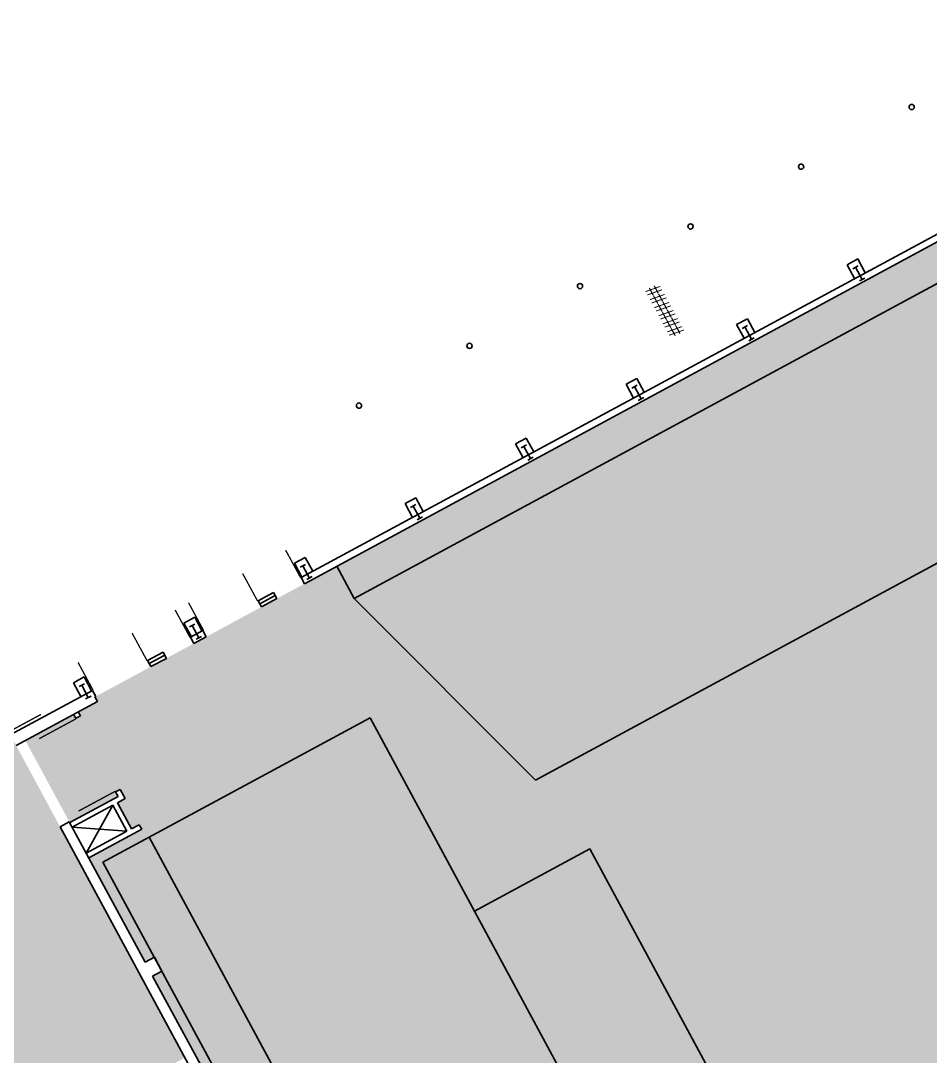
# Model space of a CAD drawing. Header units: inches. Extents: x 69218424 to 69222728, y 27664699 to 27668276.
# Drawn here: x 69220205 to 69221247, y 27667068 to 27668255 of the extents above; entities that cross this region are included whole.
import ezdxf
from ezdxf.enums import TextEntityAlignment as Align

# ---------------------------------------------------------------- set-up
doc = ezdxf.new("R2010")
doc.units = ezdxf.units.IN
doc.header["$LTSCALE"] = 240
doc.header["$MEASUREMENT"] = 0
doc.layers.get('0').update_dxf_attribs({"linetype": 'CONTINUOUS'})
for name, color, linetype in [('A-COLS', 5, 'CONTINUOUS'), ('A-DOOR', 2, 'CONTINUOUS'), ('A-FLOR', 3, 'CONTINUOUS'), ('A-GLAZ', 1, 'CONTINUOUS'), ('A-WALL', 5, 'CONTINUOUS'), ('AREA-TEXT', 3, 'CONTINUOUS'), ('Rooms-Category-Color', 7, 'CONTINUOUS'), ('Rooms-College-Color', 7, 'CONTINUOUS'), ('Rooms-Department-Color', 7, 'CONTINUOUS'), ('Rooms-Division-Color', 7, 'CONTINUOUS')]:
    doc.layers.add(name, color=color, linetype=linetype)
doc.styles.add('CP_AREA', font='arial.ttf', dxfattribs={"height": 15})

# ---------------------------------------------------------------- blocks, each defined once
blk = doc.blocks.new('COL1')
for p, q in [((-0.5, 0.5), (0.5, 0.5)), ((0, 0.5), (0, -0.5)), ((-0.5, -0.5), (0.5, -0.5))]:
    blk.add_line(p, q)

msp = doc.modelspace()

# ---------------------------------------------------------------- hatches: boundary and pattern name
at = {"layer": 'Rooms-Category-Color', "true_color": 0xfbafa2}
msp.add_hatch(color=21, dxfattribs=at).paths.add_polyline_path([(69220670.1, 27667685.4), (69220290, 27667480), (69220292.9, 27667474.7), (69220270.9, 27667462.9), (69220273.3, 27667458.5), (69220268, 27667455.6), (69220265.6, 27667460), (69220210.2, 27667430.1), (69220261.1, 27667335.9), (69220316.5, 27667365.9), (69220313.6, 27667371.2), (69220318.9, 27667374), (69220324.6, 27667363.5), (69220315.8, 27667358.7), (69220332, 27667328.8), (69220340.8, 27667333.5), (69220343.6, 27667328.3), (69220282.9, 27667295.5), (69220347.6, 27667175.8), (69220358.1, 27667181.5), (69220366.7, 27667165.7), (69220356.1, 27667160), (69220484.5, 27666922.4), (69220495.1, 27666928.1), (69220503.6, 27666912.3), (69220493.1, 27666906.6), (69220621.4, 27666669.1), (69220632, 27666674.8), (69220640.5, 27666658.9), (69220630, 27666653.2), (69220758.3, 27666415.7), (69220768.9, 27666421.4), (69220777.4, 27666405.6), (69220766.9, 27666399.9), (69220895.2, 27666162.3), (69220905.8, 27666168), (69220914.4, 27666152.2), (69220903.8, 27666146.5), (69221032.2, 27665908.9), (69221042.7, 27665914.6), (69221051.3, 27665898.8), (69221040.7, 27665893.1), (69221105.4, 27665773.5), (69221166.1, 27665806.3), (69221168.9, 27665801), (69221160.1, 27665796.2), (69221176.3, 27665766.3), (69221185.1, 27665771.1), (69221190.8, 27665760.5), (69221185.5, 27665757.7), (69221182.7, 27665762.9), (69221127.2, 27665733), (69221179.1, 27665637.1), (69221234.5, 27665667), (69221231.2, 27665673.2), (69221236.4, 27665676.1), (69221239.8, 27665669.9), (69221255.6, 27665678.5), (69221257.5, 27665674.9), (69221263.7, 27665678.3), (69222011.5, 27666082.4), (69222644.9, 27666424.6), (69222642.5, 27666429), (69222704.1, 27666462.3), (69221735.2, 27668255.3), (69221673.7, 27668222), (69221671.3, 27668226.4), (69221291.2, 27668021)])
at = {"layer": 'Rooms-Category-Color', "true_color": 0xadadad}
msp.add_hatch(color=253, dxfattribs=at).paths.add_polyline_path([(69220199.6, 27667424.4), (69220193, 27667436.7), (69220137.6, 27667406.7), (69220144.2, 27667394.4), (69219786.1, 27667200.9), (69219899.3, 27666991.5), (69219979.2, 27666843.7), (69220082.1, 27666899.4), (69220097.9, 27666907.9), (69220098.4, 27666907), (69220393.1, 27667066.3)])
at = {"layer": 'Rooms-College-Color', "true_color": 0xffff64}
for points in [[(69220670.1, 27667685.4), (69220290, 27667480), (69220292.9, 27667474.7), (69220270.9, 27667462.9), (69220273.3, 27667458.5), (69220268, 27667455.6), (69220265.6, 27667460), (69220210.2, 27667430.1), (69220261.1, 27667335.9), (69220316.5, 27667365.9), (69220313.6, 27667371.2), (69220318.9, 27667374), (69220324.6, 27667363.5), (69220315.8, 27667358.7), (69220332, 27667328.8), (69220340.8, 27667333.5), (69220343.6, 27667328.3), (69220282.9, 27667295.5), (69220347.6, 27667175.8), (69220358.1, 27667181.5), (69220366.7, 27667165.7), (69220356.1, 27667160), (69220484.5, 27666922.4), (69220495.1, 27666928.1), (69220503.6, 27666912.3), (69220493.1, 27666906.6), (69220621.4, 27666669.1), (69220632, 27666674.8), (69220640.5, 27666658.9), (69220630, 27666653.2), (69220758.3, 27666415.7), (69220768.9, 27666421.4), (69220777.4, 27666405.6), (69220766.9, 27666399.9), (69220895.2, 27666162.3), (69220905.8, 27666168), (69220914.4, 27666152.2), (69220903.8, 27666146.5), (69221032.2, 27665908.9), (69221042.7, 27665914.6), (69221051.3, 27665898.8), (69221040.7, 27665893.1), (69221105.4, 27665773.5), (69221166.1, 27665806.3), (69221168.9, 27665801), (69221160.1, 27665796.2), (69221176.3, 27665766.3), (69221185.1, 27665771.1), (69221190.8, 27665760.5), (69221185.5, 27665757.7), (69221182.7, 27665762.9), (69221127.2, 27665733), (69221179.1, 27665637.1), (69221234.5, 27665667), (69221231.2, 27665673.2), (69221236.4, 27665676.1), (69221239.8, 27665669.9), (69221255.6, 27665678.5), (69221257.5, 27665674.9), (69221263.7, 27665678.3), (69222011.5, 27666082.4), (69222644.9, 27666424.6), (69222642.5, 27666429), (69222704.1, 27666462.3), (69221735.2, 27668255.3), (69221673.7, 27668222), (69221671.3, 27668226.4), (69221291.2, 27668021)], [(69220199.6, 27667424.4), (69220193, 27667436.7), (69220137.6, 27667406.7), (69220144.2, 27667394.4), (69219786.1, 27667200.9), (69219899.3, 27666991.5), (69219979.2, 27666843.7), (69220082.1, 27666899.4), (69220097.9, 27666907.9), (69220098.4, 27666907), (69220393.1, 27667066.3)]]:
    msp.add_hatch(color=51, dxfattribs=at).paths.add_polyline_path(points)
at = {"layer": 'Rooms-Department-Color', "true_color": 0x604aed}
msp.add_hatch(color=173, dxfattribs=at).paths.add_polyline_path([(69220670.1, 27667685.4), (69220290, 27667480), (69220292.9, 27667474.7), (69220270.9, 27667462.9), (69220273.3, 27667458.5), (69220268, 27667455.6), (69220265.6, 27667460), (69220210.2, 27667430.1), (69220261.1, 27667335.9), (69220316.5, 27667365.9), (69220313.6, 27667371.2), (69220318.9, 27667374), (69220324.6, 27667363.5), (69220315.8, 27667358.7), (69220332, 27667328.8), (69220340.8, 27667333.5), (69220343.6, 27667328.3), (69220282.9, 27667295.5), (69220347.6, 27667175.8), (69220358.1, 27667181.5), (69220366.7, 27667165.7), (69220356.1, 27667160), (69220484.5, 27666922.4), (69220495.1, 27666928.1), (69220503.6, 27666912.3), (69220493.1, 27666906.6), (69220621.4, 27666669.1), (69220632, 27666674.8), (69220640.5, 27666658.9), (69220630, 27666653.2), (69220758.3, 27666415.7), (69220768.9, 27666421.4), (69220777.4, 27666405.6), (69220766.9, 27666399.9), (69220895.2, 27666162.3), (69220905.8, 27666168), (69220914.4, 27666152.2), (69220903.8, 27666146.5), (69221032.2, 27665908.9), (69221042.7, 27665914.6), (69221051.3, 27665898.8), (69221040.7, 27665893.1), (69221105.4, 27665773.5), (69221166.1, 27665806.3), (69221168.9, 27665801), (69221160.1, 27665796.2), (69221176.3, 27665766.3), (69221185.1, 27665771.1), (69221190.8, 27665760.5), (69221185.5, 27665757.7), (69221182.7, 27665762.9), (69221127.2, 27665733), (69221179.1, 27665637.1), (69221234.5, 27665667), (69221231.2, 27665673.2), (69221236.4, 27665676.1), (69221239.8, 27665669.9), (69221255.6, 27665678.5), (69221257.5, 27665674.9), (69221263.7, 27665678.3), (69222011.5, 27666082.4), (69222644.9, 27666424.6), (69222642.5, 27666429), (69222704.1, 27666462.3), (69221735.2, 27668255.3), (69221673.7, 27668222), (69221671.3, 27668226.4), (69221291.2, 27668021)])
at = {"layer": 'Rooms-Department-Color', "true_color": 0xacacac}
msp.add_hatch(color=253, dxfattribs=at).paths.add_polyline_path([(69220199.6, 27667424.4), (69220193, 27667436.7), (69220137.6, 27667406.7), (69220144.2, 27667394.4), (69219786.1, 27667200.9), (69219899.3, 27666991.5), (69219979.2, 27666843.7), (69220082.1, 27666899.4), (69220097.9, 27666907.9), (69220098.4, 27666907), (69220393.1, 27667066.3)])
at = {"layer": 'Rooms-Division-Color', "true_color": 0x604aed}
msp.add_hatch(color=173, dxfattribs=at).paths.add_polyline_path([(69220670.1, 27667685.4), (69220290, 27667480), (69220292.9, 27667474.7), (69220270.9, 27667462.9), (69220273.3, 27667458.5), (69220268, 27667455.6), (69220265.6, 27667460), (69220210.2, 27667430.1), (69220261.1, 27667335.9), (69220316.5, 27667365.9), (69220313.6, 27667371.2), (69220318.9, 27667374), (69220324.6, 27667363.5), (69220315.8, 27667358.7), (69220332, 27667328.8), (69220340.8, 27667333.5), (69220343.6, 27667328.3), (69220282.9, 27667295.5), (69220347.6, 27667175.8), (69220358.1, 27667181.5), (69220366.7, 27667165.7), (69220356.1, 27667160), (69220484.5, 27666922.4), (69220495.1, 27666928.1), (69220503.6, 27666912.3), (69220493.1, 27666906.6), (69220621.4, 27666669.1), (69220632, 27666674.8), (69220640.5, 27666658.9), (69220630, 27666653.2), (69220758.3, 27666415.7), (69220768.9, 27666421.4), (69220777.4, 27666405.6), (69220766.9, 27666399.9), (69220895.2, 27666162.3), (69220905.8, 27666168), (69220914.4, 27666152.2), (69220903.8, 27666146.5), (69221032.2, 27665908.9), (69221042.7, 27665914.6), (69221051.3, 27665898.8), (69221040.7, 27665893.1), (69221105.4, 27665773.5), (69221166.1, 27665806.3), (69221168.9, 27665801), (69221160.1, 27665796.2), (69221176.3, 27665766.3), (69221185.1, 27665771.1), (69221190.8, 27665760.5), (69221185.5, 27665757.7), (69221182.7, 27665762.9), (69221127.2, 27665733), (69221179.1, 27665637.1), (69221234.5, 27665667), (69221231.2, 27665673.2), (69221236.4, 27665676.1), (69221239.8, 27665669.9), (69221255.6, 27665678.5), (69221257.5, 27665674.9), (69221263.7, 27665678.3), (69222011.5, 27666082.4), (69222644.9, 27666424.6), (69222642.5, 27666429), (69222704.1, 27666462.3), (69221735.2, 27668255.3), (69221673.7, 27668222), (69221671.3, 27668226.4), (69221291.2, 27668021)])
at = {"layer": 'Rooms-Division-Color', "true_color": 0xadadad}
msp.add_hatch(color=253, dxfattribs=at).paths.add_polyline_path([(69220199.6, 27667424.4), (69220193, 27667436.7), (69220137.6, 27667406.7), (69220144.2, 27667394.4), (69219786.1, 27667200.9), (69219899.3, 27666991.5), (69219979.2, 27666843.7), (69220082.1, 27666899.4), (69220097.9, 27666907.9), (69220098.4, 27666907), (69220393.1, 27667066.3)])

# ---------------------------------------------------------------- linework, layer by layer
at = {"layer": 'A-DOOR'}
for points in [[(69220525.8, 27667616.5, 1.5, 1.5, 0), (69220508.6, 27667648.2, 0, 0, 0), (69220509.3, 27667648.5, 0, 0, 0.414214), (69220494.7, 27667599.7, 0, 0, 0.414214)], [(69220476.4, 27667589.9, 1.5, 1.5, 0), (69220459.3, 27667621.5, 0, 0, 0), (69220460, 27667621.9, 0, 0, 0.414214), (69220445.4, 27667573.1, 0, 0, 0.414214)], [(69220414.4, 27667556.3, 1.5, 1.5, 0), (69220397.3, 27667588, 0, 0, 0), (69220396.7, 27667587.7, 0, 0, -0.414214), (69220445.4, 27667573.1, 0, 0, -0.414214)], [(69220399.1, 27667548, 1.5, 1.5, 0), (69220381.9, 27667579.7, 0, 0, 0), (69220382.6, 27667580.1, 0, 0, 0.414214), (69220368.1, 27667531.3, 0, 0, 0.414214)], [(69220349.8, 27667521.4, 1.5, 1.5, 0), (69220332.6, 27667553.1, 0, 0, 0), (69220333.3, 27667553.4, 0, 0, 0.414214), (69220318.8, 27667504.6, 0, 0, 0.414214)], [(69220287.7, 27667487.9, 1.5, 1.5, 0), (69220270.6, 27667519.6, 0, 0, 0), (69220270, 27667519.2, 0, 0, -0.414214), (69220318.8, 27667504.6, 0, 0, -0.414214)], [(69220196.4, 27667442.8, 1.5, 1.5, 0), (69220228.1, 27667459.9, 0, 0, 0), (69220228.5, 27667459.2, 0, 0, 0.414214), (69220179.7, 27667473.8, 0, 0, 0.414214)], [(69220268.4, 27667455, 1.5, 1.5, 0), (69220226.1, 27667432.1, 0, 0, 0), (69220225.8, 27667432.8, 0, 0, 0.414214), (69220290.8, 27667413.4, 0, 0, 0.414214)], [(69220313.3, 27667371.8, 1.5, 1.5, 0), (69220271, 27667349, 0, 0, 0), (69220271.4, 27667348.3, 0, 0, -0.414214), (69220290.8, 27667413.4, 0, 0, -0.414214)]]:
    msp.add_lwpolyline(points, format="xyseb", dxfattribs=at)
at = {"layer": 'A-FLOR'}
for p, q in [((69220587.2, 27667592.8), (69221389.5, 27668026.4)), ((69221122.4, 27667561.5), (69221449.7, 27667738.4)), ((69220587.2, 27667592.8), (69220567.2, 27667629.8)), ((69220795.1, 27667384.7), (69220587.2, 27667592.8)), ((69220299.2, 27667290.6), (69220605.3, 27667456)), ((69221416.4, 27665955.2), (69220605.3, 27667456)), ((69220310.5, 27667355.8), (69220280.1, 27667300.7)), ((69220263.9, 27667330.6), (69220326.7, 27667325.9)), ((69221163, 27665818.2), (69220352, 27667319.1)), ((69220725.2, 27667234.3), (69220857.1, 27667305.7)), ((69221428.6, 27666248.2), (69220857.1, 27667305.7)), ((69221110.2, 27665789.7), (69220299.2, 27667290.6))]:
    msp.add_line(p, q, dxfattribs=at)
msp.add_lwpolyline([(69221122.4, 27667561.5), (69220795.1, 27667384.7)], dxfattribs=at)
at = {"layer": 'A-GLAZ'}
for p, q in [((69220494.7, 27667599.7), (69220477.1, 27667590.2)), ((69220479, 27667586.7), (69220496.6, 27667596.2)), ((69220480.9, 27667583.2), (69220498.5, 27667592.7)), ((69220368.1, 27667531.3), (69220350.4, 27667521.8)), ((69220352.3, 27667518.2), (69220370, 27667527.8)), ((69220354.2, 27667514.7), (69220371.9, 27667524.2))]:
    msp.add_line(p, q, dxfattribs=at)
at = {"layer": 'A-WALL'}
for p, q in [((69220530.2, 27667609.8), (69221385.3, 27668071.9)), ((69221287.4, 27668028.1), (69220526.4, 27667616.9)), ((69221152.2, 27667975.5), (69221164.5, 27667982.1)), ((69221160.7, 27667959.6), (69221152.2, 27667975.5)), ((69221173, 27667966.3), (69221164.5, 27667982.1)), ((69221025.5, 27667907), (69221037.8, 27667913.6)), ((69221034, 27667891.2), (69221025.5, 27667907)), ((69221046.4, 27667897.8), (69221037.8, 27667913.6)), ((69220898.8, 27667838.5), (69220911.1, 27667845.2)), ((69220919.7, 27667829.4), (69220911.1, 27667845.2)), ((69220907.4, 27667822.7), (69220898.8, 27667838.5)), ((69220772.1, 27667770.1), (69220784.4, 27667776.7)), ((69220793, 27667760.9), (69220784.4, 27667776.7)), ((69220780.7, 27667754.2), (69220772.1, 27667770.1)), ((69220645.4, 27667701.6), (69220657.7, 27667708.3)), ((69220654, 27667685.8), (69220645.4, 27667701.6)), ((69220666.3, 27667692.4), (69220657.7, 27667708.3)), ((69220518.7, 27667633.2), (69220531, 27667639.8)), ((69220527.3, 27667617.3), (69220518.7, 27667633.2)), ((69220539.6, 27667624), (69220531, 27667639.8)), ((69220530.2, 27667609.8), (69220526.4, 27667616.9)), ((69220498.5, 27667592.7), (69220494.7, 27667599.7)), ((69220480.9, 27667583.2), (69220477.1, 27667590.2)), ((69220392, 27667564.7), (69220404.4, 27667571.4)), ((69220412.9, 27667555.5), (69220404.4, 27667571.4)), ((69220400.6, 27667548.9), (69220392, 27667564.7)), ((69220413.8, 27667556), (69220399.7, 27667548.4)), ((69220403.5, 27667541.4), (69220399.7, 27667548.4)), ((69220403.5, 27667541.4), (69220399.7, 27667548.4)), ((69220403.5, 27667541.4), (69220417.6, 27667548.9)), ((69220417.6, 27667548.9), (69220413.8, 27667556)), ((69220371.9, 27667524.2), (69220368.1, 27667531.3)), ((69220354.2, 27667514.7), (69220350.4, 27667521.8)), ((69220265.4, 27667496.2), (69220277.7, 27667502.9)), ((69220286.2, 27667487.1), (69220277.7, 27667502.9)), ((69220286.2, 27667487.1), (69220277.7, 27667502.9)), ((69220287.1, 27667487.5), (69220193, 27667436.7)), ((69220273.9, 27667480.4), (69220265.4, 27667496.2)), ((69220290.9, 27667480.5), (69220287.1, 27667487.5)), ((69220290, 27667480), (69220290.9, 27667480.5)), ((69220290, 27667480), (69220292.9, 27667474.7)), ((69220199.6, 27667424.4), (69220292.9, 27667474.7)), ((69220268, 27667455.6), (69220265.6, 27667460)), ((69220273.3, 27667458.5), (69220268, 27667455.6)), ((69220273.3, 27667458.5), (69220270.9, 27667462.9)), ((69220318.9, 27667374), (69220313.6, 27667371.2)), ((69220316.5, 27667365.9), (69220313.6, 27667371.2)), ((69220324.6, 27667363.5), (69220318.9, 27667374)), ((69220261.1, 27667335.9), (69220316.5, 27667365.9)), ((69220324.6, 27667363.5), (69220315.8, 27667358.7)), ((69220332, 27667328.8), (69220315.8, 27667358.7)), ((69220263.9, 27667330.6), (69220310.5, 27667355.8)), ((69220326.7, 27667325.9), (69220310.5, 27667355.8)), ((69220250, 27667331.1), (69220260.6, 27667336.8)), ((69220347.6, 27667175.8), (69220260.6, 27667336.8)), ((69220340.8, 27667333.5), (69220332, 27667328.8)), ((69220343.6, 27667328.3), (69220340.8, 27667333.5)), ((69220611.8, 27666661.6), (69220250, 27667331.1)), ((69220280.1, 27667300.7), (69220326.7, 27667325.9)), ((69220282.9, 27667295.5), (69220343.6, 27667328.3)), ((69220347.6, 27667175.8), (69220358.1, 27667181.5)), ((69220366.7, 27667165.7), (69220358.1, 27667181.5)), ((69220356.1, 27667160), (69220366.7, 27667165.7)), ((69220484.5, 27666922.4), (69220356.1, 27667160))]:
    msp.add_line(p, q, dxfattribs=at)
for centre in [(69221226.1, 27668156.3), (69221099.4, 27668087.9), (69220972.7, 27668019.4), (69220846, 27667951), (69220719.3, 27667882.5), (69220592.6, 27667814)]:
    msp.add_circle(centre, 3, dxfattribs=at)

# ---------------------------------------------------------------- block references
at = {"layer": 'A-COLS', "xscale": 6.999999996274709, "yscale": 15.99999999914053, "zscale": 6.999999996274709, "rotation": 28.38557588376123}
for p in [(69221165.5, 27667965.6), (69221038.8, 27667897.1), (69220912.1, 27667828.7), (69220785.4, 27667760.2), (69220658.7, 27667691.8), (69220532, 27667623.3), (69220405.3, 27667554.8), (69220278.6, 27667486.4)]:
    msp.add_blockref('COL1', p, dxfattribs=at)

# ---------------------------------------------------------------- texts
at = {"layer": 'AREA-TEXT', "style": 'CP_AREA', "width": 0.75}
msp.add_text('######', height=18, rotation=298.39, dxfattribs=at).set_placement((69220943.1, 27667922.7), align=Align.MIDDLE_CENTER)

doc.saveas('drawing.dxf')
